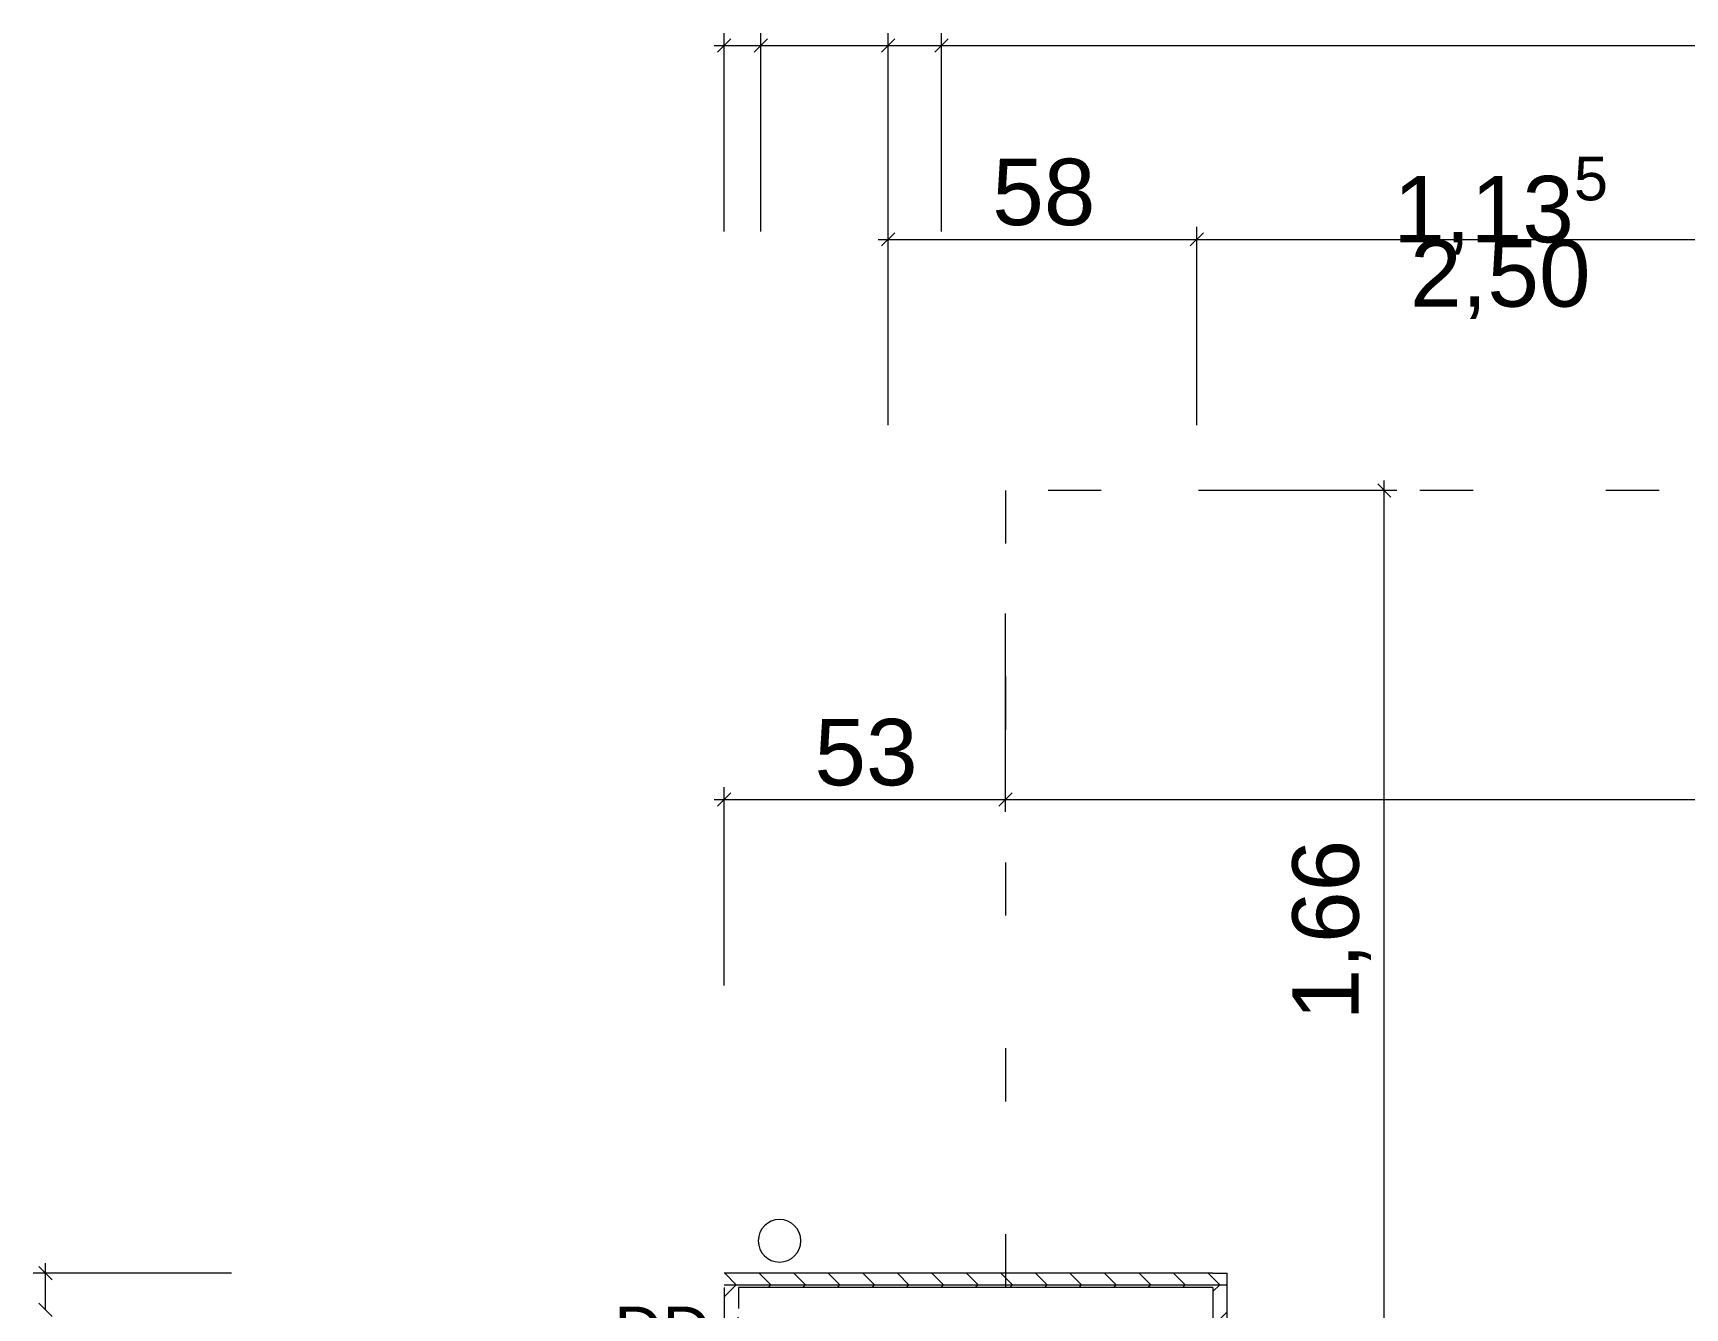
# Model space of a CAD drawing. Extents: x 0 to 42, y 0 to 29.7.
# Drawn here: x 9.988 to 13.098, y 15.879 to 18.279 of the extents above; entities that cross this region are included whole.
import ezdxf
from ezdxf.xclip import XClip

# ---------------------------------------------------------------- set-up
doc = ezdxf.new("R2010")
doc.units = 0
doc.header["$MEASUREMENT"] = 0
doc.header["$XCLIPFRAME"] = 0
doc.linetypes.add('Punktlinie_ eng', pattern=[0.0125, 0, -0.0125])
for name, color, linetype in [('0_40 - Durchbrüche', 7, 'Continuous'), ('331 - Tragende Außenwände.Statisch erforderlich', 7, 'Continuous'), ('339 - Rohbau_ sonstiges.Attika massiv_ Lichtschächte', 7, 'Continuous'), ('369 - Dächer_ sonstiges.Laufbohlen_ Geländer_ Gitter_ Oberlichter_ Fallrohre_ Regenrinnen_ Dachfenster', 7, 'Continuous'), ('5_00 - WP Ausbau - Bemaßung', 7, 'Continuous')]:
    doc.layers.add(name, color=color, linetype=linetype)
doc.styles.add('ERSTELLTER_STIL_1', font='arial.ttf')
pattern_1 = [(0, (26.131676, 15.72738), (0, 0.065), []), (45, (26.13168, 15.72738), (-0.13, 0.13), [0.0919239, -0.0919239]), (45, (26.19668, 15.72738), (-0.13, 0.13), [0.0919239, -0.0919239]), (45, (26.26168, 15.72738), (-0.13, 0.13), [0.0919239, -0.0919239]), (45, (26.32668, 15.72738), (-0.13, 0.13), [0.0919239, -0.0919239]), (315, (26.13168, 15.72738), (0.13, 0.13), [0.0919239, -0.0919239]), (315, (26.19668, 15.72738), (0.13, 0.13), [0.0919239, -0.0919239]), (315, (26.26168, 15.72738), (0.13, 0.13), [0.0919239, -0.0919239]), (315, (26.32668, 15.72738), (0.13, 0.13), [0.0919239, -0.0919239])]

# ---------------------------------------------------------------- blocks, each defined once
blk = doc.blocks.new('Zeichnung_1_1', base_point=(26.1317, 15.7274))
at = {"layer": '331 - Tragende Außenwände.Statisch erforderlich', "linetype": 'Continuous', "lineweight": 18, "true_color": 0x7e5900}
h = blk.add_hatch(dxfattribs=at)
h.set_pattern_fill('Holz__Sperrholz_2__0001', color=46, style=0, pattern_type=2)
h.set_pattern_definition(pattern_1)
h.paths.add_polyline_path([(11.3158, 15.9174), (11.2888, 15.9444), (11.2888, 15.9174)])
h = blk.add_hatch(dxfattribs=at)
h.set_pattern_fill('Holz__Sperrholz_2__0001', color=46, style=0, pattern_type=2)
h.set_pattern_definition(pattern_1)
h.paths.add_polyline_path([(11.3158, 15.9444), (11.2888, 15.9444), (11.3158, 15.9174)])
h = blk.add_hatch(dxfattribs=at)
h.set_pattern_fill('Holz__Sperrholz_2__0001', color=46, style=0, pattern_type=2)
h.set_pattern_definition(pattern_1)
h.paths.add_polyline_path([(11.3158, 15.9444), (11.3158, 15.9174), (12.2088, 15.9174), (12.2088, 15.9444)])
h = blk.add_hatch(dxfattribs=at)
h.set_pattern_fill('Holz__Sperrholz_2__0001', color=46, style=0, pattern_type=2)
h.set_pattern_definition(pattern_1)
h.paths.add_polyline_path([(12.2088, 15.9444), (12.2088, 15.9174), (12.2088, 15.6754), (12.2358, 15.6754), (12.2358, 15.9444)])
h = blk.add_hatch(dxfattribs=at)
h.set_pattern_fill('Holz__Sperrholz_2__0001', color=46, style=0, pattern_type=2)
h.set_pattern_definition(pattern_1)
h.paths.add_polyline_path([(11.2888, 15.9174), (11.2888, 14.1604), (11.3158, 14.1604), (11.3158, 15.9174)])
at = {"layer": '331 - Tragende Außenwände.Statisch erforderlich', "color": 178, "linetype": 'Continuous', "lineweight": 18, "ltscale": 20, "true_color": 0x05000d}
for p, q in [((12.2088, 15.9444), (12.2358, 15.9444)), ((12.2088, 15.9444), (12.2358, 15.9444)), ((12.2358, 15.6754), (12.2358, 15.9444)), ((12.2358, 15.6754), (12.2358, 15.9444)), ((11.3158, 15.9174), (11.3158, 15.8774)), ((11.3558, 15.9174), (11.3158, 15.9174)), ((11.3158, 15.9174), (11.3158, 15.8774)), ((12.2088, 15.9174), (11.3558, 15.9174)), ((12.2088, 15.9174), (12.2088, 15.6754))]:
    blk.add_line(p, q, dxfattribs=at)
at = {"layer": '331 - Tragende Außenwände.Statisch erforderlich', "color": 178, "linetype": 'Continuous', "lineweight": 18, "ltscale": 20, "true_color": 0x05000d, "flags": 128}
for points in [[(12.2088, 15.9444), (11.2888, 15.9444)], [(11.2888, 15.9174), (11.2888, 14.1604)]]:
    blk.add_lwpolyline(points, dxfattribs=at)
at = {"layer": '339 - Rohbau_ sonstiges.Attika massiv_ Lichtschächte', "color": 178, "linetype": 'Punktlinie_ eng', "lineweight": 18, "ltscale": 20, "true_color": 0x05000d}
for p, q in [((16.1987, 17.4174), (11.8187, 17.4174)), ((11.8187, 17.4174), (11.8187, 15.9154))]:
    blk.add_line(p, q, dxfattribs=at)
at = {"layer": '369 - Dächer_ sonstiges.Laufbohlen_ Geländer_ Gitter_ Oberlichter_ Fallrohre_ Regenrinnen_ Dachfenster', "color": 178, "linetype": 'Continuous', "lineweight": 18, "ltscale": 20, "true_color": 0x05000d, "flags": 128}
blk.add_lwpolyline([(11.3532, 16.0051, 1), (11.4332, 16.0051, 1)], format="xyb", close=True, dxfattribs=at)
at = {"layer": '5_00 - WP Ausbau - Bemaßung', "color": 178, "linetype": 'Continuous', "lineweight": 18, "ltscale": 20, "true_color": 0x05000d}
for p, q in [((11.2701, 18.2551), (11.2888, 18.2551)), ((11.3013, 18.2676), (11.2763, 18.2426)), ((11.2888, 17.9051), (11.2888, 18.2785)), ((11.2888, 18.2551), (11.3578, 18.2551)), ((11.3703, 18.2676), (11.3453, 18.2426)), ((11.3578, 17.9051), (11.3578, 18.2785)), ((11.3578, 18.2551), (11.5978, 18.2551)), ((11.6103, 18.2676), (11.5853, 18.2426)), ((11.5978, 17.9051), (11.5978, 18.2785)), ((11.5978, 18.2551), (11.6978, 18.2551)), ((11.7103, 18.2676), (11.6853, 18.2426)), ((11.6978, 17.9051), (11.6978, 18.2785)), ((11.6978, 18.2551), (17.5988, 18.2551)), ((11.5978, 17.5402), (11.5978, 17.9136)), ((12.1788, 17.5402), (12.1788, 17.9136)), ((11.5791, 17.8902), (11.5978, 17.8902)), ((11.6103, 17.9027), (11.5853, 17.8777)), ((11.5978, 17.8902), (12.1788, 17.8902)), ((12.1913, 17.9027), (12.1663, 17.8777)), ((12.1788, 17.8902), (13.3138, 17.8902)), ((12.5551, 17.4174), (12.1816, 17.4174)), ((12.5441, 17.4049), (12.5191, 17.4299)), ((12.5316, 17.4174), (12.5316, 17.4361)), ((12.5316, 15.7554), (12.5316, 17.4174)), ((11.8187, 16.8123), (11.8187, 17.1857)), ((11.2888, 16.4857), (11.2888, 16.8591)), ((11.2701, 16.8357), (11.2888, 16.8357)), ((11.3013, 16.8482), (11.2763, 16.8232)), ((11.2888, 16.8357), (11.8187, 16.8357)), ((11.8312, 16.8482), (11.8062, 16.8232)), ((11.8187, 16.8357), (15.9987, 16.8357)), ((10.0239, 15.9319), (9.9989, 15.9569)), ((10.0114, 15.9444), (10.0114, 15.9631)), ((10.3614, 15.9444), (9.988, 15.9444)), ((10.0114, 15.8754), (10.0114, 15.9444)), ((9.9989, 15.8879), (10.0239, 15.8629))]:
    blk.add_line(p, q, dxfattribs=at)
at = {"layer": '0_40 - Durchbrüche', "color": 178, "linetype": 'Continuous', "lineweight": 18, "true_color": 0x05000d, "insert": (11.2635, 15.8814), "char_height": 0.09, "attachment_point": 3, "line_spacing_factor": 0.932261, "style": 'ERSTELLTER_STIL_1'}
blk.add_mtext('\\A1;{\\pqr;\\fArial|b0|i0|c0|p38;DD\\P\\pqr;\\fArial|b0|i0|c0|p38;B/L: \\fArial|b0|i0|c0|p38;0,200\\fArial|b0|i0|c0|p38;/\\fArial|b0|i0|c0|p38;0,200}', dxfattribs=at)
at = {"layer": '5_00 - WP Ausbau - Bemaßung', "color": 178, "linetype": 'Continuous', "lineweight": 18, "true_color": 0x05000d, "char_height": 0.125, "attachment_point": 7, "style": 'ERSTELLTER_STIL_1'}
for s, insert, width in [('\\A1;{\\pql;\\fArial|b0|i0|c0|p38;58}', (11.7935, 17.9152), 0.189715), ('\\A1;{\\pql;\\fArial|b0|i0|c0|p38;2,50}', (12.58, 17.7402), 0.332572), ('\\A1;{\\pql;\\fArial|b0|i0|c0|p38;53}', (11.4589, 16.8607), 0.189715)]:
    blk.add_mtext(s, dxfattribs=dict(at, insert=insert, width=width))
at = {"layer": '5_00 - WP Ausbau - Bemaßung', "color": 178, "linetype": 'Continuous', "lineweight": 18, "true_color": 0x05000d, "insert": (12.5487, 17.8481), "char_height": 0.125, "attachment_point": 7, "style": 'ERSTELLTER_STIL_1'}
blk.add_mtext('\\A1;{\\pql;\\fArial|b0|i0|c0|p38;1,13\\fArial|b0|i0|c0|p38;\\A1{\\H.66x;\\S5^  ;}}', dxfattribs=at)
at = {"layer": '5_00 - WP Ausbau - Bemaßung', "color": 178, "linetype": 'Continuous', "lineweight": 18, "true_color": 0x05000d, "insert": (12.5066, 16.4201), "char_height": 0.125, "width": 0.332572, "attachment_point": 7, "rotation": 90, "style": 'ERSTELLTER_STIL_1'}
blk.add_mtext('\\A1;{\\pql;\\fArial|b0|i0|c0|p38;1,66}', dxfattribs=at)

msp = doc.modelspace()

# ---------------------------------------------------------------- block references
at = {"color": 178, "linetype": 'Continuous', "lineweight": 25, "ltscale": 20, "true_color": 0x05000d}
ref = msp.add_blockref('Zeichnung_1_1', (26.1317, 15.7274), dxfattribs=at)
XClip(ref).set_block_clipping_path([(4.1980274282, 3.0257570699), (31.7992466844, 24.1343286538)])

doc.saveas('drawing.dxf')
